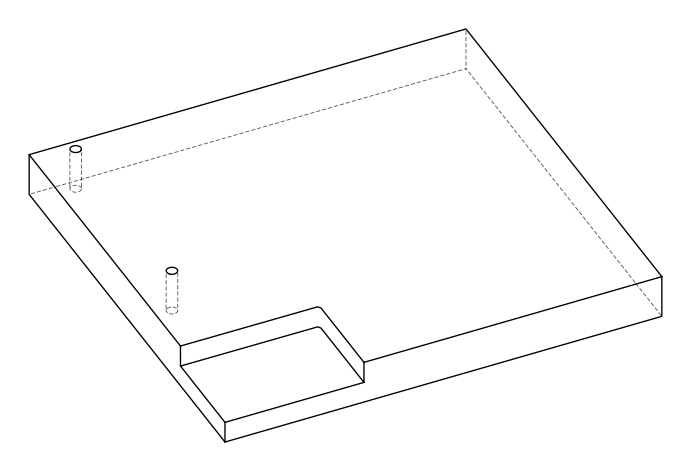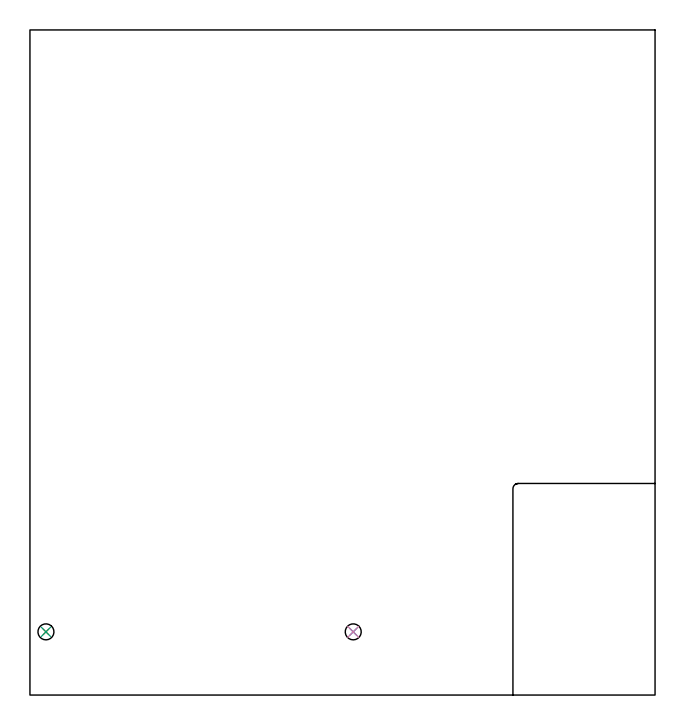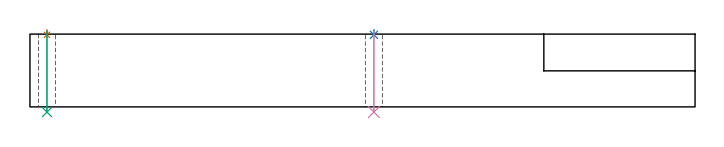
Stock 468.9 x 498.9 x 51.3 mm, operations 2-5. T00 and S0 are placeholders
(PLAN: 5 operations, 2 tool changes, 158 min)
(1 MILL_CORNER_NOTCH_RECTANGULAR | CORNER_NOTCH_RECTANGULAR | NXT0201_008 | Follow Part, ap 1.5, ae 75% | 157.52 min | 438102 mm3)
(2 SPOT_DRILL | STEP1HOLE | NXT0321_9005460120000 | 0.03 min | 9 mm3)
(3 SPOT_DRILL_1 | STEP1HOLE_1 | NXT0321_9005460120000 | 0.03 min | 1 mm3)
(4 DRILL_THROUGH_HOLE_INTO_CENTER | STEP1HOLE | NXT0301_091 | 0.23 min | 5777 mm3)
(5 DRILL_THROUGH_HOLE_INTO_CENTER_1 | STEP1HOLE_1 | NXT0301_091 | 0.23 min | 5770 mm3)
(TOOL NXT0201_008 | ENDMILL 6mm [2P460-0600-NA 1630] | D6 FL26 Z6)
(TOOL NXT0321_9005460120000 | NC Spot Drill, 142deg, 12mm, Carbide, Uncoated | D12 PA142 FL30 Z2)
(TOOL NXT0301_091 | Carbide Drill 12mm [860.1-1200-036A1-MM 2214] | D12 PA140 FL55 Z2)
(OP 2 SPOT_DRILL)
G17 G21 G94 G90
T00 M6
G54
G17 G0 G90 X12. Y47.4 S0 M3
G43 Z61.3 H0
G94 G81 G98 Z50.784 F250. R54.3
G80
M5
M2
(OP 3 SPOT_DRILL_1)
G17 G21 G94 G90
T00 M6
G54
G17 G0 G90 X242.5 Y47.4 S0 M3
G43 Z61.3 H0
G94 G81 G98 Z50.784 F250. R54.3
G80
M5
M2
(OP 4 DRILL_THROUGH_HOLE_INTO_CENTER)
G17 G21 G94 G90
T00 M6
G54
G17 G0 G90 X12. Y47.4 S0 M3
G43 Z61.3 H1
G94 G73 G98 Z-3.684 F250. Q10.997 R53.3
G80
M5
M2
(OP 5 DRILL_THROUGH_HOLE_INTO_CENTER_1)
G17 G21 G94 G90
T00 M6
G54
G17 G0 G90 X242.5 Y47.4 S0 M3
G43 Z61.3 H1
G94 G73 G98 Z-3.684 F250. Q10.997 R53.3
G80
M5
M2
